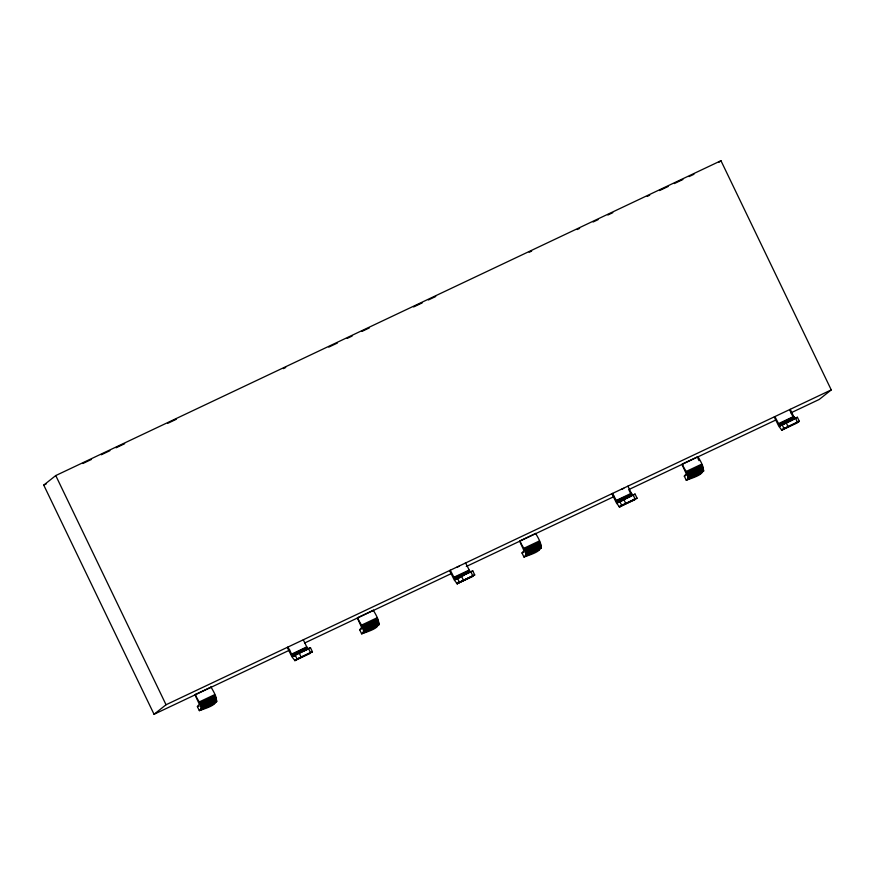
<?xml version="1.0" encoding="UTF-8"?>
<svg xmlns="http://www.w3.org/2000/svg" width="875" height="875" viewBox="0 0 875 875"><rect width="100%" height="100%" fill="white"/><g stroke="black" fill="none" stroke-linecap="round" stroke-linejoin="round"><path stroke-width="1.31" d="M214.659 703.38L199.325 710.631C205.253 706.705 195.519 698.786 195.661 694.356L210.995 687.094C220.227 702.352 218.17 704.309 199.325 710.631L197.378 706.595L199.303 704.211L195.059 694.827L195.661 694.356M376.961 626.555L361.627 633.817C367.566 629.88 357.82 621.972 357.973 617.531L373.308 610.269C382.539 625.537 380.483 627.484 361.627 633.817L359.691 629.781L361.616 627.397L357.372 618.012L357.973 617.531M539.273 549.741L523.939 556.992C529.867 553.066 520.133 545.147 520.275 540.717L535.62 533.455C544.841 548.712 542.784 550.67 523.939 556.992L521.992 552.956L523.928 550.572L519.684 541.188L520.275 540.717M701.575 472.916L686.241 480.178C692.18 476.241 682.434 468.333 682.588 463.892L697.922 456.63C707.153 471.898 705.097 473.845 686.241 480.178L684.305 476.142L686.23 473.758L681.986 464.373L682.588 463.892M289.8 650.027L154.044 714.284L43.75 485.1L55.748 475.562L720.956 160.716L831.25 389.9L819.252 399.438L790.869 412.88M718.955 162.312L720.956 160.716M154.044 714.284L166.042 704.747L831.25 389.9M210.405 687.575L210.995 687.094M372.706 610.75L373.308 610.269M465.019 563.467L465.62 562.997L470.258 572.064M535.019 533.936L535.62 533.455M697.32 457.111L697.922 456.63M295.137 654.992L292.808 656.359L287.973 647.073L287.372 647.544L291.977 656.884L294.963 660.625L312.419 651.766L310.472 647.73L299.075 652.816L295.137 654.992L297.073 659.028L294.963 660.625M457.439 578.167L455.109 579.534L450.286 570.248L449.684 570.73L454.289 580.059L457.275 583.8L474.72 574.952L472.784 570.916L461.387 576.002L457.439 578.167L459.386 582.203L457.275 583.8M619.752 501.353L617.422 502.72L612.588 493.434L611.986 493.905L616.591 503.245L619.577 506.986L637.033 498.127L635.086 494.091L623.689 499.177L619.752 501.353L621.698 505.389L619.577 506.986M782.064 424.528L779.723 425.895L774.9 416.609L774.298 417.091L778.903 426.42L781.889 430.161L799.334 421.312L797.398 417.277L786.002 422.363L782.064 424.528L784 428.564L781.889 430.161M297.073 659.028L312.419 651.766L295.641 659.783M459.386 582.203L474.72 574.952L456.761 583.527M621.698 505.389L637.033 498.127L619.073 506.702M784 428.564L799.334 421.312L781.375 429.888M82.863 463.498L91.47 459.43M101.292 454.77L109.9 450.702M116.047 447.792L124.644 443.723M167.705 423.336L176.302 419.267M283.27 368.648L285.72 367.478M328.781 347.102L337.389 343.033M347.211 338.384L352.133 336.055M361.966 331.395L369.338 327.906M413.623 306.95L422.22 302.881M428.367 299.972L435.739 296.483M529.189 252.252L531.639 251.092M577.161 229.545L579.622 228.386M593.13 221.988L598.052 219.658M607.884 215.009L612.795 212.68M647.259 196.372L649.709 195.212M659.542 190.553L668.15 186.484M674.286 183.575L682.894 179.506M689.041 176.597L693.952 174.267M43.75 485.1L46.222 483.93M456.761 567.383L459.123 566.267M621.425 489.442L623.788 488.327M304.609 643.016L451.478 573.508M466.287 566.497L614.381 496.409M629.191 489.398L776.059 419.891M291.408 654.194L306.742 646.931L307.945 648.889M453.72 577.369L469.055 570.106M616.022 500.555L631.356 493.292L633.052 495.655M778.334 423.73L793.669 416.467L795.069 418.644M291.659 654.664L307.005 647.412M453.972 577.85L469.306 570.587M616.273 501.025L631.619 493.773M778.586 424.211L793.92 416.948M291.922 655.113L307.256 647.85M454.223 578.298L469.558 571.036M616.536 501.473L631.87 494.211M778.838 424.659L794.172 417.397M292.163 655.517L307.497 648.255M454.475 578.692L469.809 571.43M616.777 501.878L632.111 494.616M779.089 425.053L794.423 417.802M292.403 655.856L307.738 648.605M454.705 579.042L470.039 571.78M617.017 502.217L632.352 494.966M779.319 425.403L794.653 418.141M292.611 656.141L310.472 647.73M454.923 579.327L472.784 570.916M617.225 502.502L635.086 494.091M779.538 425.688L797.398 417.277M292.808 656.359L308.142 649.097M455.109 579.534L463.367 575.63M617.422 502.72L631.575 496.016M779.723 425.895L793.888 419.202M292.972 656.491L295.455 655.441M455.273 579.677L460.13 577.5M617.586 502.852L624.663 499.505M779.887 426.037L792.87 419.891M199.292 701.925L214.638 694.663M361.605 625.1L376.939 617.848M523.906 548.286L539.252 541.023M686.219 471.461L701.553 464.209M199.719 702.877L215.053 695.614M362.02 626.062L377.366 618.8M524.333 549.238L539.667 541.986M686.634 472.423L701.98 465.161M200.102 703.817L215.436 696.555M362.414 626.992L377.748 619.741M524.716 550.178L540.061 542.916M687.028 473.353L702.362 466.102M456.433 583.209L458.795 582.094M200.452 704.714L215.786 697.452M362.764 627.9L378.098 620.638M525.066 551.075L540.4 543.823M687.378 474.261L702.712 466.998M294.733 660.548L310.297 653.363M359.691 629.781L362.042 628.666M457.045 583.723L472.609 576.538M619.347 506.909L634.911 499.723M684.305 476.142L686.656 475.027M781.659 430.084L797.223 422.898M200.758 705.567L216.092 698.305M363.059 628.753L378.394 621.491M525.372 551.928L540.706 544.666M687.673 475.114L703.008 467.852M201.009 706.355L216.344 699.092M363.311 629.541L378.645 622.278M525.623 552.716L540.958 545.464M687.925 475.902L703.259 468.639M201.195 707.066L216.541 699.803M363.508 630.252L378.842 622.989M525.809 553.427L541.155 546.164M688.122 476.613L703.456 469.35M201.338 707.689L216.672 700.427M363.639 630.864L378.984 623.612M525.952 554.05L541.286 546.788M688.264 477.225L703.598 469.973M201.414 708.214L216.748 700.952M363.716 631.389L379.061 624.127M526.028 554.575L541.362 547.312M688.33 477.75L703.675 470.488M201.425 708.619L216.759 701.367M363.738 631.805L379.072 624.542M526.039 554.98L541.373 547.728M688.352 478.166L703.686 470.903M201.381 708.914L216.716 701.663M363.683 632.1L379.017 624.837M525.995 555.275L541.33 548.023M688.297 478.461L703.631 471.198M521.992 552.956L524.016 552.311M197.378 706.595L199.402 705.95M634.692 499.647L634.08 499.133M795.375 417.922L797.322 421.958M793.669 416.467L790.234 409.358L789.633 409.828L792.761 416.314M786.002 422.363L787.938 426.398M633.062 494.736L635.009 498.772M627.922 486.172L631.356 493.292M628.895 489.891L630.973 494.211M623.689 499.177L625.636 503.212M470.761 571.561L472.697 575.597M461.387 576.002L463.323 580.027M308.448 648.375L310.395 652.411M303.308 639.811L306.742 646.931M299.075 652.816L301.022 656.852M55.748 475.562L166.042 704.747M697.889 458.303L699.038 460.677"/></g></svg>
